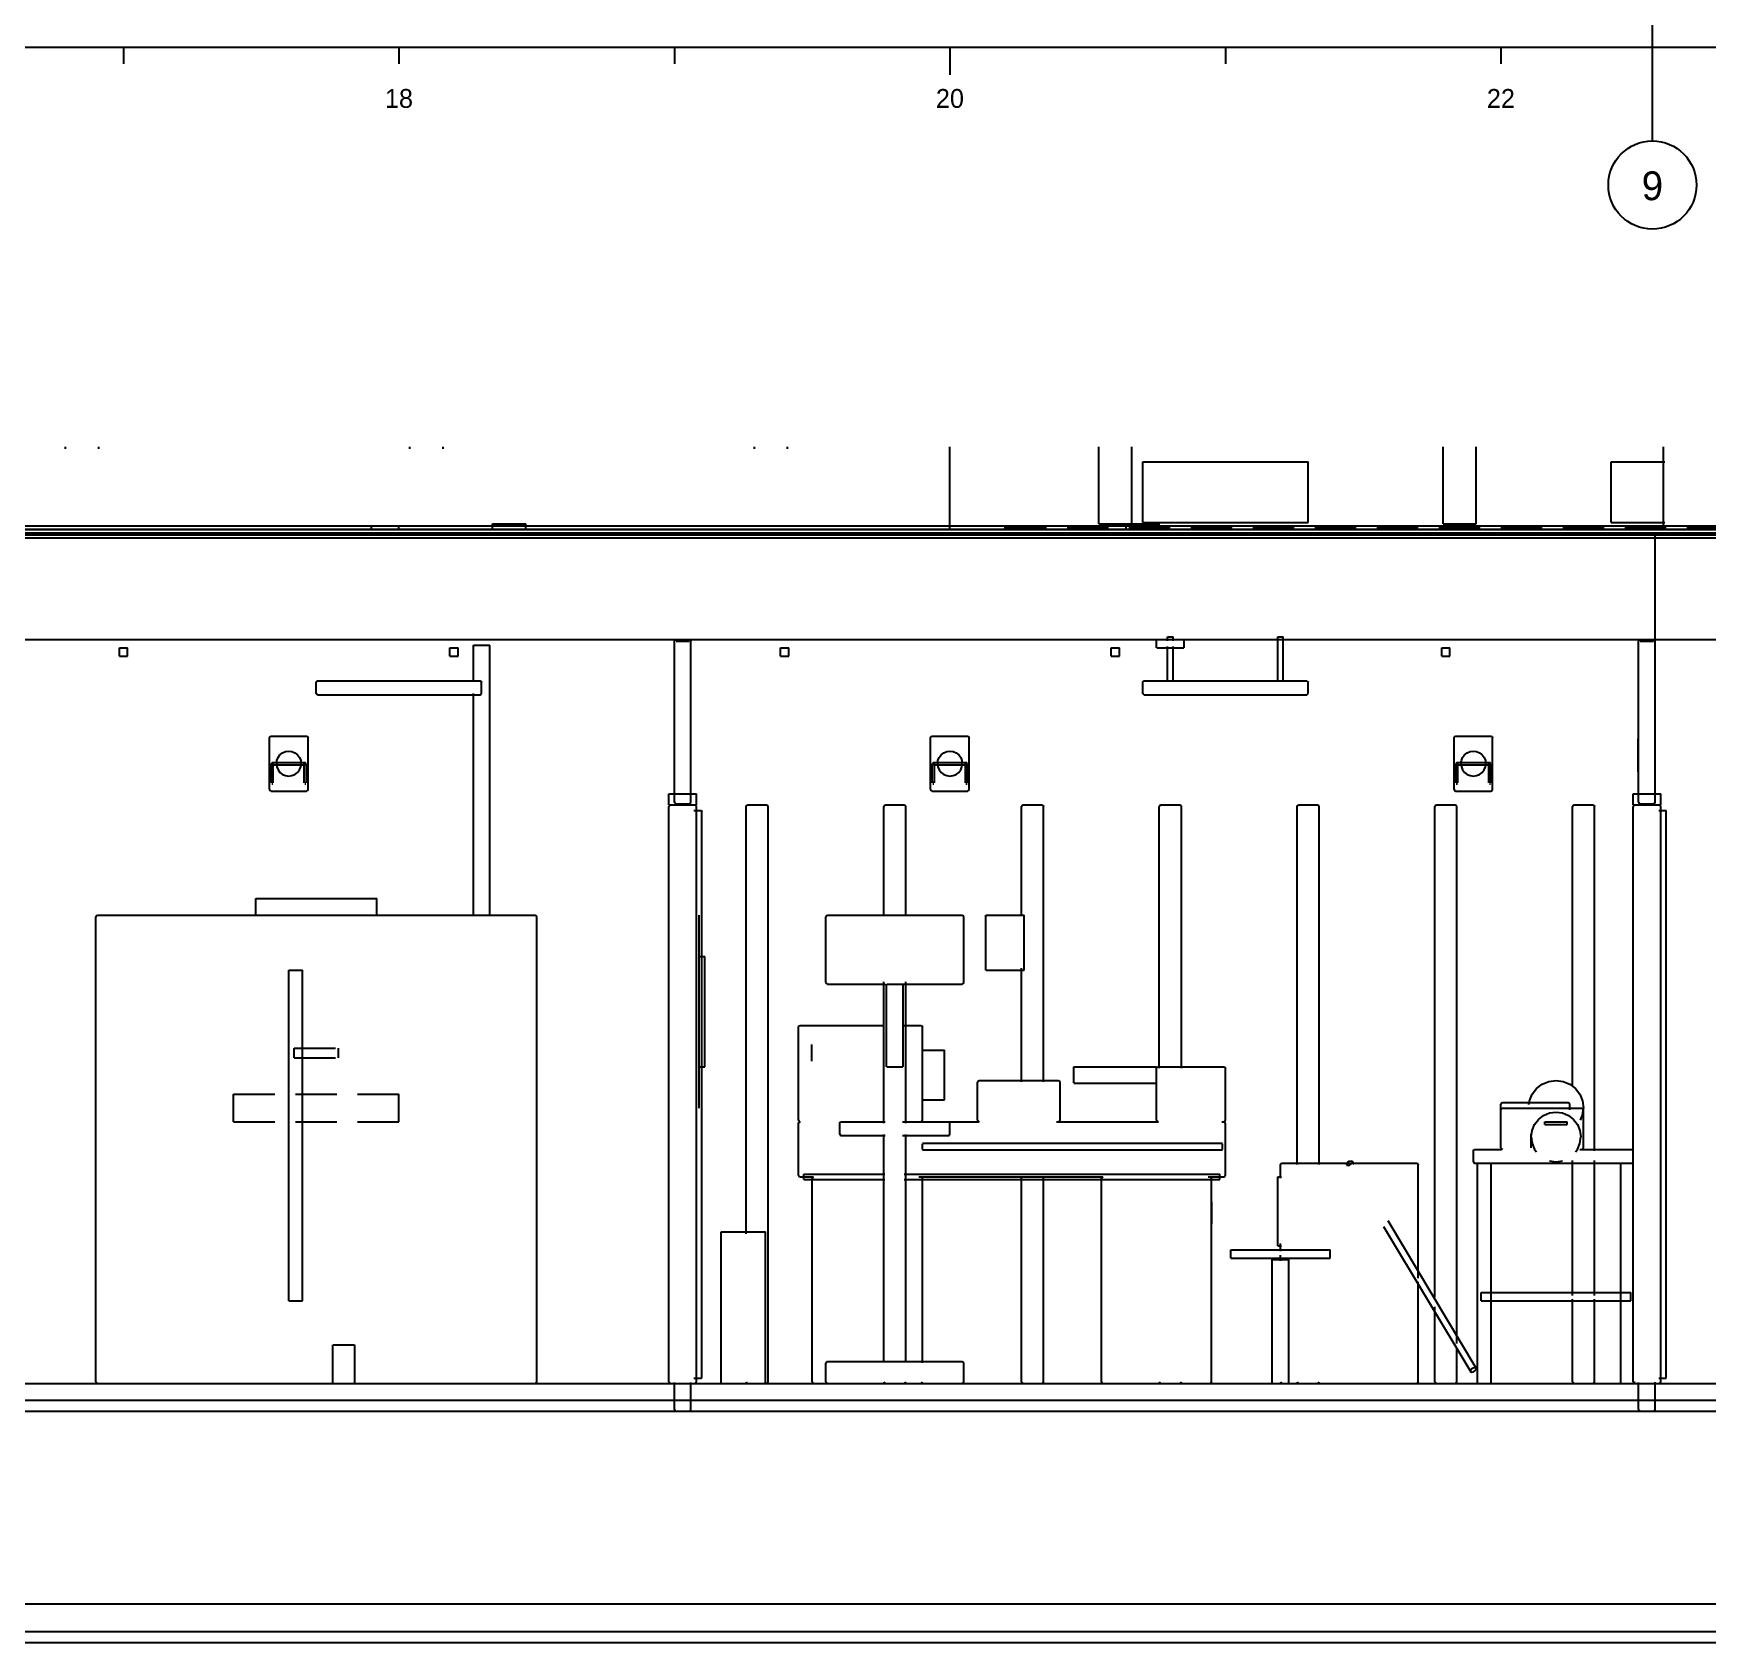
# Model space of a CAD drawing. Extents: x 5 to 836, y 5 to 589.
# Drawn here: x 366.5 to 488, y 259.2 to 376 of the extents above; entities that cross this region are included whole.
import ezdxf
from ezdxf.enums import TextEntityAlignment as Align

# ---------------------------------------------------------------- set-up
doc = ezdxf.new("R2010")
doc.units = 0
doc.linetypes.add('DASHED', pattern=[4.5, 3, -1.5])
for name, color, linetype in [('CUT', 7, 'CONTINUOUS'), ('DETAIL', 8, 'CONTINUOUS'), ('DIM', 3, 'CONTINUOUS'), ('MARKING', 4, 'DASHED'), ('MARKUP', 1, 'CONTINUOUS'), ('MARKUP-TEXT', 1, 'CONTINUOUS'), ('OUTLINE', 7, 'CONTINUOUS'), ('TEXT', 7, 'CONTINUOUS')]:
    doc.layers.add(name, color=color, linetype=linetype)

msp = doc.modelspace()

# ---------------------------------------------------------------- linework, layer by layer
at = {"layer": 'CUT'}
for p, q in [((33, 340), (723, 340)), ((203, 339.6), (554.2, 339.6)), ((286, 340.26), (633, 340.26)), ((286, 340.02), (633, 340.02)), ((313, 339.76), (554.2, 339.76)), ((313, 339.4), (554.2, 339.4)), ((484.2, 332), (484.2, 339.76)), ((203, 332), (554.2, 332)), ((413, 320.2), (413, 331.88)), ((413.02, 331.92), (413.04, 331.96)), ((413.07, 331.98), (413.12, 332)), ((414.12, 331.98), (414.16, 331.96)), ((414.18, 331.93), (414.2, 331.88)), ((414.2, 320.2), (414.2, 331.88)), ((483, 331.88), (483.03, 331.95)), ((483, 320.2), (483, 331.88)), ((483.04, 331.96), (483.1, 331.99)), ((484.08, 332), (484.15, 331.97)), ((484.16, 331.96), (484.19, 331.9)), ((484.2, 320.2), (484.2, 331.88)), ((387, 328.1), (387, 328.9)), ((387.01, 328.92), (387.03, 328.97)), ((387.05, 328.98), (387.1, 329)), ((387.1, 329), (398.9, 329)), ((398.92, 328.99), (398.97, 328.97)), ((398.98, 328.95), (399, 328.9)), ((399, 328.1), (399, 328.9)), ((387, 328.1), (387.02, 328.05)), ((387.03, 328.03), (387.08, 328.01)), ((387.1, 328), (398.9, 328)), ((398.9, 328), (398.95, 328.02)), ((398.97, 328.03), (398.99, 328.08)), ((482.96, 322.4), (482.96, 324.8)), ((412.6, 320), (412.6, 320.8)), ((412.6, 320.8), (414.6, 320.8)), ((412.6, 320), (414.6, 320)), ((413, 320.2), (413.02, 320.15)), ((413.04, 320.12), (413.08, 320.1)), ((413.12, 320.08), (414.08, 320.08)), ((414.08, 320.08), (414.13, 320.1)), ((414.16, 320.12), (414.18, 320.16)), ((414.6, 320), (414.6, 320.8)), ((482.6, 320.8), (484.6, 320.8)), ((482.6, 320), (482.6, 320.8)), ((482.6, 320), (484.6, 320)), ((483.01, 320.18), (483.04, 320.12)), ((483.05, 320.11), (483.12, 320.08)), ((483.12, 320.08), (484.08, 320.08)), ((484.1, 320.09), (484.16, 320.12)), ((484.17, 320.13), (484.2, 320.2)), ((484.6, 320), (484.6, 320.8)), ((281, 278), (553, 278)), ((484.2, 276.8), (484.2, 278)), ((281, 276.8), (553, 276.8)), ((213, 262), (533, 262)), ((213, 259.2), (533, 259.2)), ((243, 260), (543, 260))]:
    msp.add_line(p, q, dxfattribs=at)
at = {"layer": 'DETAIL'}
for p, q in [((368.8, 345.86), (368.8, 346)), ((371.2, 345.86), (371.2, 346)), ((393.8, 345.86), (393.8, 346)), ((396.2, 345.86), (396.2, 346)), ((418.8, 345.86), (418.8, 346)), ((421.2, 345.86), (421.2, 346)), ((433, 340), (433, 346)), ((443.8, 340.4), (443.8, 346)), ((446.2, 340.4), (446.2, 346)), ((468.8, 340.4), (468.8, 346)), ((471.2, 340.4), (471.2, 346)), ((447, 340.5), (447, 344.9)), ((447, 344.9), (459, 344.9)), ((459, 340.5), (459, 344.9)), ((481, 344.9), (484.91, 344.9)), ((481, 340.5), (481, 344.9)), ((399.8, 340.4), (402.2, 340.4)), ((443.8, 340.4), (448.2, 340.4)), ((447, 340.5), (459, 340.5)), ((468.8, 340.4), (471.2, 340.4)), ((481, 340.5), (484.91, 340.5)), ((161.08, 340), (722, 340)), ((203, 339.6), (554.2, 339.6)), ((286, 340.26), (633, 340.26)), ((286, 340.02), (633, 340.02)), ((391, 340.02), (391, 340.26)), ((393, 340.02), (393, 340.26)), ((437, 340.02), (437, 340.26)), ((484.2, 320.69), (484.2, 339.6)), ((161, 332), (554.2, 332)), ((413.12, 331.88), (414.08, 331.88)), ((448.8, 332.2), (449.2, 332.2)), ((448.8, 331.92), (448.8, 332.2)), ((449.2, 331.92), (449.2, 332.2)), ((456.8, 329), (456.8, 332.2)), ((456.8, 332.2), (457.2, 332.2)), ((457.2, 329), (457.2, 332.2)), ((483.12, 331.88), (484.08, 331.88)), ((372.7, 331.4), (373.3, 331.4)), ((372.7, 330.8), (372.7, 331.4)), ((372.7, 330.8), (373.3, 330.8)), ((373.3, 330.8), (373.3, 331.4)), ((396.7, 331.4), (397.3, 331.4)), ((396.7, 330.8), (396.7, 331.4)), ((396.7, 330.8), (397.3, 330.8)), ((397.3, 330.8), (397.3, 331.4)), ((398.4, 331.6), (399.6, 331.6)), ((420.7, 331.4), (421.3, 331.4)), ((420.7, 330.8), (420.7, 331.4)), ((420.7, 330.8), (421.3, 330.8)), ((421.3, 330.8), (421.3, 331.4)), ((444.7, 331.4), (445.3, 331.4)), ((444.7, 330.8), (444.7, 331.4)), ((444.7, 330.8), (445.3, 330.8)), ((445.3, 330.8), (445.3, 331.4)), ((448.03, 331.4), (449.97, 331.4)), ((448.8, 329), (448.8, 331.5)), ((449.2, 329), (449.2, 331.5)), ((468.7, 331.4), (469.3, 331.4)), ((468.7, 330.8), (468.7, 331.4)), ((468.7, 330.8), (469.3, 330.8)), ((469.3, 330.8), (469.3, 331.4)), ((448.8, 329), (449.2, 329)), ((456.8, 329), (457.2, 329)), ((384.13, 323.23), (384.22, 323.45)), ((384.22, 323.45), (384.36, 323.64)), ((384.36, 323.64), (384.55, 323.78)), ((384.55, 323.78), (384.77, 323.87)), ((384.77, 323.87), (385, 323.9)), ((385, 323.9), (385.23, 323.87)), ((385.23, 323.87), (385.45, 323.78)), ((385.45, 323.78), (385.64, 323.64)), ((385.64, 323.64), (385.78, 323.45)), ((385.78, 323.45), (385.87, 323.23)), ((432.13, 323.23), (432.22, 323.45)), ((432.22, 323.45), (432.36, 323.64)), ((432.36, 323.64), (432.55, 323.78)), ((432.55, 323.78), (432.77, 323.87)), ((432.77, 323.87), (433, 323.9)), ((433, 323.9), (433.23, 323.87)), ((433.23, 323.87), (433.45, 323.78)), ((433.45, 323.78), (433.64, 323.64)), ((433.64, 323.64), (433.78, 323.45)), ((433.78, 323.45), (433.87, 323.23)), ((470.13, 323.23), (470.22, 323.45)), ((470.22, 323.45), (470.36, 323.64)), ((470.36, 323.64), (470.55, 323.78)), ((470.55, 323.78), (470.77, 323.87)), ((470.77, 323.87), (471, 323.9)), ((471, 323.9), (471.23, 323.87)), ((471.23, 323.87), (471.45, 323.78)), ((471.45, 323.78), (471.64, 323.64)), ((471.64, 323.64), (471.78, 323.45)), ((471.78, 323.45), (471.87, 323.23)), ((383.76, 323.06), (383.8, 323.07)), ((383.76, 322.94), (383.8, 322.93)), ((383.8, 323.07), (383.84, 323.06)), ((383.8, 323), (383.8, 323.04)), ((383.8, 322.93), (383.84, 322.94)), ((384.1, 323), (384.13, 323.23)), ((384.1, 323), (384.13, 322.77)), ((384.13, 322.77), (384.22, 322.55)), ((384.22, 322.55), (384.36, 322.36)), ((384.36, 322.36), (384.55, 322.22)), ((384.55, 322.22), (384.77, 322.13)), ((384.77, 322.13), (385, 322.1)), ((385, 322.1), (385.23, 322.13)), ((385.23, 322.13), (385.45, 322.22)), ((385.45, 322.22), (385.64, 322.36)), ((385.64, 322.36), (385.78, 322.55)), ((385.78, 322.55), (385.87, 322.77)), ((385.87, 323.23), (385.9, 323)), ((385.87, 322.77), (385.9, 323)), ((386.16, 323.06), (386.2, 323.07)), ((386.16, 322.94), (386.2, 322.93)), ((386.2, 323.07), (386.24, 323.06)), ((386.2, 322.96), (386.2, 323)), ((386.2, 322.93), (386.24, 322.94)), ((431.76, 323.06), (431.8, 323.07)), ((431.76, 322.94), (431.8, 322.93)), ((431.8, 323.07), (431.84, 323.06)), ((431.8, 323), (431.8, 323.04)), ((431.8, 322.93), (431.84, 322.94)), ((432.1, 323), (432.13, 323.23)), ((432.1, 323), (432.13, 322.77)), ((432.13, 322.77), (432.22, 322.55)), ((432.22, 322.55), (432.36, 322.36)), ((432.36, 322.36), (432.55, 322.22)), ((432.55, 322.22), (432.77, 322.13)), ((432.77, 322.13), (433, 322.1)), ((433, 322.1), (433.23, 322.13)), ((433.23, 322.13), (433.45, 322.22)), ((433.45, 322.22), (433.64, 322.36)), ((433.64, 322.36), (433.78, 322.55)), ((433.78, 322.55), (433.87, 322.77)), ((433.87, 323.23), (433.9, 323)), ((433.87, 322.77), (433.9, 323)), ((434.16, 323.06), (434.2, 323.07)), ((434.16, 322.94), (434.2, 322.93)), ((434.2, 323.07), (434.24, 323.06)), ((434.2, 322.96), (434.2, 323)), ((434.2, 322.93), (434.24, 322.94)), ((469.76, 323.06), (469.8, 323.07)), ((469.76, 322.94), (469.8, 322.93)), ((469.8, 323.07), (469.84, 323.06)), ((469.8, 323), (469.8, 323.04)), ((469.8, 322.93), (469.84, 322.94)), ((470.1, 323), (470.13, 323.23)), ((470.1, 323), (470.13, 322.77)), ((470.13, 322.77), (470.22, 322.55)), ((470.22, 322.55), (470.36, 322.36)), ((470.36, 322.36), (470.55, 322.22)), ((470.55, 322.22), (470.77, 322.13)), ((470.77, 322.13), (471, 322.1)), ((471, 322.1), (471.23, 322.13)), ((471.23, 322.13), (471.45, 322.22)), ((471.45, 322.22), (471.64, 322.36)), ((471.64, 322.36), (471.78, 322.55)), ((471.78, 322.55), (471.87, 322.77)), ((471.87, 323.23), (471.9, 323)), ((471.87, 322.77), (471.9, 323)), ((472.16, 323.06), (472.2, 323.07)), ((472.16, 322.94), (472.2, 322.93)), ((472.2, 323.07), (472.24, 323.06)), ((472.2, 322.96), (472.2, 323)), ((472.2, 322.93), (472.24, 322.94)), ((383.76, 321.66), (383.8, 321.67)), ((383.76, 321.54), (383.8, 321.53)), ((383.8, 321.67), (383.84, 321.66)), ((383.8, 321.53), (383.84, 321.54)), ((386.16, 321.66), (386.2, 321.67)), ((386.16, 321.54), (386.2, 321.53)), ((386.2, 321.67), (386.24, 321.66)), ((386.2, 321.53), (386.24, 321.54)), ((431.76, 321.66), (431.8, 321.67)), ((431.76, 321.54), (431.8, 321.53)), ((431.8, 321.67), (431.84, 321.66)), ((431.8, 321.53), (431.84, 321.54)), ((434.16, 321.66), (434.2, 321.67)), ((434.16, 321.54), (434.2, 321.53)), ((434.2, 321.67), (434.24, 321.66)), ((434.2, 321.53), (434.24, 321.54)), ((469.76, 321.66), (469.8, 321.67)), ((469.76, 321.54), (469.8, 321.53)), ((469.8, 321.67), (469.84, 321.66)), ((469.8, 321.53), (469.84, 321.54)), ((472.16, 321.66), (472.2, 321.67)), ((472.16, 321.54), (472.2, 321.53)), ((472.2, 321.67), (472.24, 321.66)), ((472.2, 321.53), (472.24, 321.54)), ((412.6, 320), (412.6, 320.8)), ((412.6, 320.8), (413.13, 320.8)), ((412.6, 320), (413.13, 320)), ((414.07, 320.8), (414.6, 320.8)), ((414.07, 320), (414.6, 320)), ((414.6, 320), (414.6, 320.8)), ((482.6, 320.8), (483.13, 320.8)), ((482.6, 320), (482.6, 320.8)), ((482.6, 320), (483.13, 320)), ((484.07, 320.8), (484.6, 320.8)), ((484.07, 320), (484.6, 320)), ((484.6, 320), (484.6, 320.8)), ((484.47, 319.6), (485, 319.6)), ((485, 278.4), (485, 319.6)), ((382.6, 313.2), (391.4, 313.2)), ((382.6, 312), (391.4, 312)), ((398.4, 312), (399.6, 312)), ((414.8, 298), (414.8, 312)), ((435.6, 312), (438.4, 312)), ((414.8, 309), (415.2, 309)), ((415.2, 301), (415.2, 309)), ((385, 308), (386, 308)), ((385, 284), (385, 308)), ((386, 284), (386, 308)), ((435.6, 308), (438.4, 308)), ((428.42, 307), (429.58, 307)), ((431, 298.6), (431, 302.2)), ((432.6, 298.6), (432.6, 302.2)), ((414.8, 301), (415.2, 301)), ((428.42, 301), (429.58, 301)), ((442, 299.82), (442, 300.98)), ((448, 299.82), (448, 300.98)), ((475.07, 298.52), (475.27, 299)), ((475.27, 299), (475.59, 299.41)), ((475.59, 299.41), (476, 299.73)), ((476, 299.73), (476.48, 299.93)), ((476.48, 299.93), (477, 300)), ((477, 300), (477.52, 299.93)), ((477.52, 299.93), (478, 299.73)), ((478, 299.73), (478.41, 299.41)), ((478.41, 299.41), (478.73, 299)), ((478.73, 299), (478.93, 298.52)), ((475.03, 298.26), (475.07, 298.52)), ((478.93, 298.52), (479, 298)), ((478.93, 297.48), (479, 298)), ((475.26, 296.37), (475.44, 296.8)), ((475.44, 296.8), (475.73, 297.17)), ((475.73, 297.17), (476.1, 297.46)), ((476.1, 297.46), (476.53, 297.64)), ((476.2, 297), (477.8, 297)), ((476.2, 296.8), (476.2, 297)), ((476.2, 296.8), (477.8, 296.8)), ((476.53, 297.64), (477, 297.7)), ((477, 297.7), (477.47, 297.64)), ((477.47, 297.64), (477.9, 297.46)), ((477.8, 296.8), (477.8, 297)), ((477.9, 297.46), (478.27, 297.17)), ((478.27, 297.17), (478.56, 296.8)), ((478.56, 296.8), (478.74, 296.37)), ((478.78, 297.12), (478.93, 297.48)), ((431, 294.99), (431, 295.41)), ((452.8, 294.99), (452.8, 295.41)), ((475.2, 295.9), (475.26, 296.37)), ((475.2, 295.9), (475.26, 295.43)), ((475.26, 295.43), (475.44, 295)), ((478.56, 295), (478.74, 295.43)), ((478.74, 296.37), (478.8, 295.9)), ((478.74, 295.43), (478.8, 295.9)), ((461.89, 294.08), (461.99, 294.15)), ((461.99, 294.15), (462.1, 294.17)), ((462.1, 294.17), (462.19, 294.15)), ((462.19, 294.15), (462.22, 294.08)), ((475.44, 295), (475.58, 294.81)), ((476.53, 294.16), (477, 294.1)), ((477, 294.1), (477.47, 294.16)), ((478.42, 294.81), (478.56, 295)), ((422.4, 293.2), (428.27, 293.2)), ((422.4, 292.8), (422.4, 293.2)), ((429.67, 293.2), (452.6, 293.2)), ((452.6, 292.8), (452.6, 293.2)), ((456.8, 293), (457.07, 293)), ((456.8, 288), (456.8, 293)), ((461.78, 293.92), (461.81, 294)), ((461.78, 293.92), (461.81, 293.85)), ((461.81, 294), (461.89, 294.08)), ((461.81, 293.85), (461.9, 293.83)), ((461.9, 293.83), (462.01, 293.85)), ((462.01, 293.85), (462.11, 293.92)), ((462.11, 293.92), (462.19, 294)), ((462.19, 294), (462.22, 294.08)), ((471.3, 294), (472.3, 294)), ((481.7, 294), (482.63, 294)), ((422.4, 292.8), (428.27, 292.8)), ((429.67, 292.8), (452.6, 292.8)), ((416.4, 289), (419.6, 289)), ((453.4, 287.7), (460.6, 287.7)), ((453.4, 287.1), (460.6, 287.1)), ((456.4, 287), (457.6, 287)), ((456.8, 288), (457.07, 288)), ((471.56, 284.6), (482.44, 284.6)), ((471.56, 284), (471.56, 284.6)), ((482.44, 284), (482.44, 284.6)), ((385, 284), (386, 284)), ((471.56, 284), (482.44, 284)), ((388.23, 280.8), (389.77, 280.8)), ((428.2, 279.6), (429.8, 279.6)), ((470.78, 278.92), (470.81, 279)), ((470.78, 278.92), (470.81, 278.85)), ((470.81, 279), (470.89, 279.08)), ((470.81, 278.85), (470.9, 278.83)), ((470.89, 279.08), (470.99, 279.15)), ((470.9, 278.83), (471.01, 278.85)), ((470.99, 279.15), (471.1, 279.17)), ((471.01, 278.85), (471.11, 278.92)), ((471.1, 279.17), (471.19, 279.15)), ((471.11, 278.92), (471.19, 279)), ((471.19, 279.15), (471.22, 279.08)), ((471.19, 279), (471.22, 279.08)), ((484.47, 278.4), (485, 278.4)), ((313.98, 278), (413.09, 278)), ((414.07, 278), (483.08, 278)), ((484.06, 278), (553, 278)), ((484.2, 276), (484.2, 278.09)), ((211.96, 276), (554.2, 276)), ((313.98, 276.8), (413.09, 276.8)), ((414.07, 276.8), (483.08, 276.8)), ((484.06, 276.8), (553, 276.8)), ((213, 262), (533, 262)), ((213, 259.2), (533, 259.2))]:
    msp.add_line(p, q, dxfattribs=at)
at = {"layer": 'DIM'}
for p, q in [((25, 375), (741, 375)), ((373, 375), (373, 373.8)), ((393, 375), (393, 373.8)), ((413, 375), (413, 373.8)), ((433, 375), (433, 373)), ((453, 375), (453, 373.8)), ((473, 375), (473, 373.8))]:
    msp.add_line(p, q, dxfattribs=at)
at = {"layer": 'MARKING'}
for p, q in [((313, 339.76), (554.2, 339.76)), ((313, 339.4), (554.2, 339.4)), ((437, 340.16), (633, 340.16)), ((484.2, 339.4), (484.2, 339.76)), ((385.4, 301.65), (385.4, 302.35)), ((385.4, 302.35), (388.6, 302.35)), ((385.4, 301.65), (388.6, 301.65)), ((388.6, 301.65), (388.6, 302.35)), ((381, 297), (381, 299)), ((381, 299), (393, 299)), ((393, 297), (393, 299)), ((381, 297), (393, 297)), ((475.2, 295.1), (475.2, 296.1)), ((388.7, 280.82), (389.3, 280.82))]:
    msp.add_line(p, q, dxfattribs=at)
at = {"layer": 'MARKUP'}
msp.add_line((484, 368.2), (484, 469.6), dxfattribs=at)
msp.add_circle((484, 365), 3.2, dxfattribs=at)
at = {"layer": 'OUTLINE'}
for p, q in [((484.8, 340), (484.8, 346)), ((399.8, 340), (399.8, 340.4)), ((402.2, 340), (402.2, 340.4)), ((445.8, 340), (445.8, 340.4)), ((448.2, 340), (448.2, 340.4)), ((413, 331.88), (413.04, 331.96)), ((413, 320.2), (413, 331.88)), ((413.04, 331.96), (413.12, 332)), ((413.12, 332), (414.08, 332)), ((414.08, 332), (414.16, 331.96)), ((414.16, 331.96), (414.2, 331.88)), ((414.2, 320.2), (414.2, 331.88)), ((448, 331.4), (448, 332)), ((450, 331.4), (450, 332)), ((483, 331.88), (483.04, 331.96)), ((483, 320.2), (483, 331.88)), ((483.03, 331.96), (483.12, 332)), ((483.12, 332), (484.08, 332)), ((484.08, 332), (484.16, 331.96)), ((484.16, 331.96), (484.2, 331.88)), ((484.2, 320.2), (484.2, 331.88)), ((398.4, 328.94), (398.4, 331.6)), ((399.6, 312), (399.6, 331.6)), ((387, 328.9), (387.03, 328.97)), ((387, 328.1), (387, 328.9)), ((387.03, 328.97), (387.1, 329)), ((387.1, 329), (398.9, 329)), ((398.9, 329), (398.97, 328.97)), ((398.97, 328.97), (399, 328.9)), ((399, 328.1), (399, 328.9)), ((447, 328.9), (447.03, 328.97)), ((447, 328.1), (447, 328.9)), ((447.03, 328.97), (447.1, 329)), ((447.1, 329), (458.9, 329)), ((458.9, 329), (458.97, 328.97)), ((458.98, 328.97), (459.01, 328.9)), ((459, 328.1), (459, 328.9)), ((387, 328.1), (387.03, 328.03)), ((387.03, 328.03), (387.1, 328)), ((387.1, 328), (398.9, 328)), ((398.4, 312), (398.4, 328.1)), ((398.9, 328), (398.97, 328.03)), ((398.97, 328.03), (399, 328.1)), ((447, 328.1), (447.03, 328.03)), ((447.03, 328.03), (447.1, 328)), ((447.1, 328), (458.9, 328)), ((458.9, 328), (458.97, 328.03)), ((458.97, 328.03), (459, 328.1)), ((383.6, 324.88), (383.64, 324.96)), ((383.6, 321.12), (383.6, 324.88)), ((383.64, 324.96), (383.72, 325)), ((383.72, 325), (386.28, 325)), ((386.28, 325), (386.36, 324.96)), ((386.36, 324.96), (386.4, 324.88)), ((386.4, 321.12), (386.4, 324.88)), ((431.6, 324.88), (431.64, 324.96)), ((431.6, 321.12), (431.6, 324.88)), ((431.64, 324.96), (431.72, 325)), ((431.72, 325), (434.28, 325)), ((434.28, 325), (434.36, 324.96)), ((434.36, 324.96), (434.4, 324.88)), ((434.4, 321.12), (434.4, 324.88)), ((469.6, 324.88), (469.64, 324.96)), ((469.6, 321.12), (469.6, 324.88)), ((469.64, 324.96), (469.72, 325)), ((469.72, 325), (472.28, 325)), ((472.28, 325), (472.36, 324.96)), ((472.36, 324.96), (472.4, 324.88)), ((472.4, 321.12), (472.4, 324.88)), ((482.96, 322.4), (482.96, 324.8)), ((383.72, 321.6), (383.72, 323)), ((383.8, 323.08), (386.2, 323.08)), ((383.8, 322.92), (386.2, 322.92)), ((383.88, 321.6), (383.88, 323)), ((386.12, 321.6), (386.12, 323)), ((386.28, 321.6), (386.28, 323)), ((431.72, 321.6), (431.72, 323)), ((431.8, 323.08), (434.2, 323.08)), ((431.8, 322.92), (434.2, 322.92)), ((431.88, 321.6), (431.88, 323)), ((434.12, 321.6), (434.12, 323)), ((434.28, 321.6), (434.28, 323)), ((469.72, 321.6), (469.72, 323)), ((469.8, 323.08), (472.2, 323.08)), ((469.8, 322.92), (472.2, 322.92)), ((469.88, 321.6), (469.88, 323)), ((472.12, 321.6), (472.12, 323)), ((472.28, 321.6), (472.28, 323)), ((383.6, 321.12), (383.64, 321.04)), ((383.64, 321.04), (383.72, 321)), ((383.72, 321), (386.28, 321)), ((386.28, 321), (386.36, 321.04)), ((386.36, 321.04), (386.4, 321.12)), ((431.6, 321.12), (431.64, 321.04)), ((431.64, 321.04), (431.72, 321)), ((431.72, 321), (434.28, 321)), ((434.28, 321), (434.36, 321.04)), ((434.36, 321.04), (434.4, 321.12)), ((469.6, 321.12), (469.64, 321.04)), ((469.64, 321.04), (469.72, 321)), ((469.72, 321), (472.28, 321)), ((472.28, 321), (472.36, 321.04)), ((472.36, 321.04), (472.4, 321.12)), ((412.6, 319.88), (412.64, 319.96)), ((412.6, 278.12), (412.6, 319.88)), ((412.64, 319.96), (412.72, 320)), ((412.72, 320), (413.13, 320)), ((413, 320.2), (413.04, 320.12)), ((413.04, 320.12), (413.12, 320.08)), ((413.12, 320.08), (414.08, 320.08)), ((414.07, 320), (414.48, 320)), ((414.08, 320.08), (414.16, 320.12)), ((414.16, 320.12), (414.2, 320.2)), ((414.48, 320), (414.56, 319.96)), ((414.56, 319.96), (414.6, 319.88)), ((414.6, 278.12), (414.6, 319.88)), ((418.2, 319.88), (418.24, 319.96)), ((418.2, 288.87), (418.2, 319.88)), ((418.24, 319.96), (418.32, 320)), ((418.32, 320), (419.68, 320)), ((419.68, 320), (419.76, 319.96)), ((419.76, 319.96), (419.8, 319.88)), ((419.8, 278.12), (419.8, 319.88)), ((428.2, 319.88), (428.24, 319.96)), ((428.2, 311.92), (428.2, 319.88)), ((428.24, 319.96), (428.32, 320)), ((428.32, 320), (429.68, 320)), ((429.68, 320), (429.76, 319.96)), ((429.76, 319.96), (429.8, 319.88)), ((429.8, 311.92), (429.8, 319.88)), ((438.2, 319.88), (438.24, 319.96)), ((438.2, 311.92), (438.2, 319.88)), ((438.24, 319.96), (438.32, 320)), ((438.32, 320), (439.68, 320)), ((439.68, 320), (439.76, 319.96)), ((439.76, 319.96), (439.8, 319.88)), ((439.8, 299.91), (439.8, 319.88)), ((448.2, 319.88), (448.24, 319.96)), ((448.2, 300.89), (448.2, 319.88)), ((448.24, 319.96), (448.32, 320)), ((448.32, 320), (449.68, 320)), ((449.68, 320), (449.76, 319.96)), ((449.76, 319.96), (449.8, 319.88)), ((449.8, 300.89), (449.8, 319.88)), ((458.2, 319.88), (458.24, 319.96)), ((458.2, 293.9), (458.2, 319.88)), ((458.24, 319.96), (458.32, 320)), ((458.32, 320), (459.68, 320)), ((459.68, 320), (459.76, 319.96)), ((459.76, 319.96), (459.8, 319.88)), ((459.8, 293.9), (459.8, 319.88)), ((468.2, 319.88), (468.24, 319.96)), ((468.2, 284.27), (468.2, 319.88)), ((468.24, 319.96), (468.32, 320)), ((468.32, 320), (469.68, 320)), ((469.68, 320), (469.76, 319.96)), ((469.76, 319.96), (469.8, 319.88)), ((469.8, 280.91), (469.8, 319.88)), ((478.2, 319.88), (478.24, 319.96)), ((478.2, 299.63), (478.2, 319.88)), ((478.24, 319.96), (478.32, 320)), ((478.32, 320), (479.68, 320)), ((479.68, 320), (479.76, 319.96)), ((479.76, 319.96), (479.8, 319.88)), ((479.8, 294.88), (479.8, 319.88)), ((482.6, 319.88), (482.64, 319.96)), ((482.6, 278.12), (482.6, 319.88)), ((482.64, 319.96), (482.72, 320)), ((482.72, 320), (483.13, 320)), ((483, 320.2), (483.04, 320.12)), ((483.04, 320.12), (483.12, 320.08)), ((483.12, 320.08), (484.08, 320.08)), ((484.07, 320), (484.48, 320)), ((484.08, 320.08), (484.16, 320.12)), ((484.16, 320.12), (484.2, 320.2)), ((484.48, 320), (484.56, 319.96)), ((484.56, 319.96), (484.6, 319.88)), ((484.6, 278.12), (484.6, 319.88)), ((414.41, 319.6), (414.92, 319.6)), ((414.92, 319.6), (414.98, 319.58)), ((414.98, 319.58), (415, 319.52)), ((415, 278.48), (415, 319.52)), ((382.6, 312), (382.6, 313.2)), ((391.4, 312), (391.4, 313.2)), ((371, 311.88), (371.04, 311.96)), ((371, 278.12), (371, 311.88)), ((371.04, 311.96), (371.12, 312)), ((371.12, 312), (382.73, 312)), ((391.27, 312), (398.4, 312)), ((399.38, 312), (402.88, 312)), ((402.88, 312), (402.96, 311.96)), ((402.96, 311.96), (403, 311.88)), ((403, 278.12), (403, 311.88)), ((424, 311.88), (424.04, 311.96)), ((424, 307.12), (424, 311.88)), ((424.04, 311.96), (424.12, 312)), ((424.12, 312), (433.88, 312)), ((433.88, 312), (433.96, 311.96)), ((433.96, 311.96), (434, 311.88)), ((434, 307.12), (434, 311.88)), ((435.6, 308), (435.6, 312)), ((438.4, 308), (438.4, 312)), ((438.2, 299.91), (438.2, 308.15)), ((424, 307.12), (424.04, 307.04)), ((424.04, 307.04), (424.12, 307)), ((424.12, 307), (428.3, 307)), ((428.2, 296.9), (428.2, 307.17)), ((428.4, 301), (428.4, 307)), ((429.56, 307), (433.88, 307)), ((429.6, 301), (429.6, 307)), ((429.8, 296.9), (429.8, 307.17)), ((433.88, 307), (433.96, 307.04)), ((433.96, 307.04), (434, 307.12)), ((422, 303.88), (422.04, 303.96)), ((422, 297.12), (422, 303.88)), ((422.04, 303.96), (422.12, 304)), ((422.12, 304), (428.24, 304)), ((429.63, 304), (430.88, 304)), ((430.88, 304), (430.96, 303.96)), ((430.96, 303.96), (431, 303.88)), ((431, 302.09), (431, 303.88)), ((422.98, 301.4), (422.98, 302.6)), ((431, 302.2), (432.6, 302.2)), ((442, 301), (448, 301)), ((448, 300.88), (448.04, 300.96)), ((448.04, 300.96), (448.12, 301)), ((448.12, 301), (452.88, 301)), ((452.88, 301), (452.96, 300.96)), ((452.96, 300.96), (453, 300.88)), ((453, 297.12), (453, 300.88)), ((435, 299.88), (435.04, 299.96)), ((435, 297.12), (435, 299.88)), ((435.04, 299.96), (435.12, 300)), ((435.12, 300), (440.88, 300)), ((440.88, 300), (440.96, 299.96)), ((440.96, 299.96), (441, 299.88)), ((441, 297.12), (441, 299.88)), ((442, 299.8), (448, 299.8)), ((448, 297.12), (448, 299.91)), ((431, 297.12), (431, 298.78)), ((431, 298.6), (432.6, 298.6)), ((473, 298.28), (473.04, 298.36)), ((473, 295.12), (473, 298.28)), ((473, 297.88), (473.04, 297.96)), ((473.04, 298.36), (473.12, 298.4)), ((473.04, 297.96), (473.12, 298)), ((473.12, 298.4), (477.88, 298.4)), ((473.12, 298), (478.88, 298)), ((477.88, 298.4), (477.96, 298.36)), ((477.96, 298.36), (478, 298.28)), ((478, 297.87), (478, 298.28)), ((478.88, 298), (478.96, 297.96)), ((478.96, 297.96), (479, 297.88)), ((479, 295.12), (479, 297.88)), ((422, 297.12), (422.04, 297.04)), ((422, 296.88), (422.04, 296.96)), ((422, 293.12), (422, 296.88)), ((422.04, 297.04), (422.12, 297)), ((422.04, 296.96), (422.12, 297)), ((425, 296.9), (425.03, 296.97)), ((425, 296.1), (425, 296.9)), ((425.03, 296.97), (425.1, 297)), ((425.1, 297), (428.3, 297)), ((429.56, 297), (435.12, 297)), ((430.88, 297), (430.96, 297.04)), ((430.96, 297.04), (431, 297.12)), ((432.9, 297), (432.97, 296.97)), ((432.97, 296.97), (433, 296.9)), ((433, 296.1), (433, 296.9)), ((435, 297.12), (435.04, 297.04)), ((435.04, 297.04), (435.12, 297)), ((440.74, 297), (448.13, 297)), ((440.88, 297), (440.96, 297.04)), ((440.96, 297.04), (441, 297.12)), ((448, 297.12), (448.04, 297.04)), ((448.04, 297.04), (448.12, 297)), ((452.74, 297), (452.88, 297)), ((452.88, 297), (452.96, 297.04)), ((452.88, 297), (452.96, 296.96)), ((452.96, 297.04), (453, 297.12)), ((452.96, 296.96), (453, 296.88)), ((453, 293.12), (453, 296.88)), ((425, 296.1), (425.03, 296.03)), ((425.03, 296.03), (425.1, 296)), ((425.1, 296), (428.3, 296)), ((428.2, 279.6), (428.2, 296.07)), ((429.56, 296), (432.9, 296)), ((429.8, 279.6), (429.8, 296.07)), ((431, 295.44), (452.8, 295.44)), ((432.9, 296), (432.97, 296.03)), ((432.97, 296.03), (433, 296.1)), ((431, 294.96), (452.8, 294.96)), ((462.19, 294.15), (462.33, 293.91)), ((471, 294.9), (471.03, 294.97)), ((471, 294.1), (471, 294.9)), ((471.03, 294.97), (471.1, 295)), ((471.1, 295), (473.04, 295)), ((473, 295.12), (473.04, 295.04)), ((473, 295.12), (473.04, 295.04)), ((473.04, 295.04), (473.12, 295)), ((473.04, 295.04), (473.12, 295)), ((478.2, 284.4), (478.2, 294.18)), ((478.74, 295), (482.62, 295)), ((478.88, 295), (478.96, 295.04)), ((478.96, 295.04), (479, 295.12)), ((479.8, 284.4), (479.8, 294.18)), ((422, 293.12), (422.04, 293.04)), ((422.04, 293.04), (422.12, 293)), ((422.12, 293), (423.1, 293)), ((423, 292.88), (423.04, 292.96)), ((423.04, 292.96), (423.12, 293)), ((430.74, 293), (444.07, 293)), ((430.88, 293), (430.96, 292.96)), ((430.95, 292.97), (430.98, 292.88)), ((438.2, 278.12), (438.2, 292.92)), ((439.8, 278.12), (439.8, 292.92)), ((444, 292.88), (444.04, 292.96)), ((444.04, 292.96), (444.12, 293)), ((451.74, 293), (452.88, 293)), ((451.88, 293), (451.96, 292.96)), ((451.96, 292.96), (452, 292.88)), ((452.88, 293), (452.96, 293.04)), ((452.96, 293.04), (453, 293.12)), ((457, 293.88), (457.04, 293.96)), ((457, 292.9), (457, 293.88)), ((457.04, 293.96), (457.12, 294)), ((457.12, 294), (466.88, 294)), ((466.88, 294), (466.96, 293.96)), ((466.96, 293.96), (467, 293.88)), ((467, 285.65), (467, 293.88)), ((471, 294.1), (471.03, 294.03)), ((471.03, 294.03), (471.1, 294)), ((471.1, 294), (471.52, 294)), ((471.3, 278), (471.3, 294)), ((472.21, 294), (481.93, 294)), ((472.3, 278), (472.3, 294)), ((481.7, 278), (481.7, 294)), ((423, 278.12), (423, 292.88)), ((431, 279.51), (431, 292.88)), ((444, 278.12), (444, 292.88)), ((452, 278.12), (452, 292.88)), ((452.02, 289.6), (452.02, 291.2)), ((464.48, 289.41), (470.81, 278.85)), ((464.78, 289.83), (471.19, 279.15)), ((416.4, 278), (416.4, 289)), ((419.6, 278), (419.6, 289)), ((457, 287.6), (457, 288.16)), ((453.4, 287.1), (453.4, 287.7)), ((456.4, 278), (456.4, 287)), ((457, 286.91), (457, 287.32)), ((457.6, 278), (457.6, 287)), ((460.6, 287.1), (460.6, 287.7)), ((467, 278.12), (467, 285.37)), ((468.2, 278.12), (468.2, 283.57)), ((478.2, 278.12), (478.2, 284.13)), ((479.8, 278.12), (479.8, 284.13)), ((388.2, 278), (388.2, 280.8)), ((389.8, 278), (389.8, 280.8)), ((424, 279.48), (424.04, 279.56)), ((424.04, 279.56), (424.12, 279.6)), ((424.12, 279.6), (428.3, 279.6)), ((429.56, 279.6), (433.88, 279.6)), ((433.88, 279.6), (433.96, 279.56)), ((433.96, 279.56), (434, 279.48)), ((469.8, 278.12), (469.8, 280.49)), ((414.41, 278.4), (414.92, 278.4)), ((414.92, 278.4), (414.98, 278.42)), ((414.98, 278.42), (415, 278.48)), ((424, 278.12), (424, 279.48)), ((434, 278.12), (434, 279.48)), ((371, 278.12), (371.04, 278.04)), ((371.04, 278.04), (371.12, 278)), ((371.12, 278), (402.88, 278)), ((402.88, 278), (402.96, 278.04)), ((402.96, 278.04), (403, 278.12)), ((412.6, 278.12), (412.64, 278.04)), ((412.64, 278.04), (412.72, 278)), ((412.72, 278), (413.13, 278)), ((413, 276.12), (413, 278.08)), ((414.07, 278), (414.48, 278)), ((414.2, 276.12), (414.2, 278.08)), ((414.48, 278), (414.56, 278.04)), ((414.56, 278.04), (414.6, 278.12)), ((418.2, 278.12), (418.24, 278.04)), ((418.24, 278.04), (418.32, 278)), ((418.32, 278), (419.68, 278)), ((419.68, 278), (419.76, 278.04)), ((419.76, 278.04), (419.8, 278.12)), ((423, 278.12), (423.04, 278.04)), ((423.04, 278.04), (423.12, 278)), ((423.12, 278), (433.88, 278)), ((424, 278.12), (424.04, 278.04)), ((424.04, 278.04), (424.12, 278)), ((428.2, 278.12), (428.24, 278.04)), ((428.24, 278.04), (428.32, 278)), ((429.68, 278), (429.76, 278.04)), ((429.76, 278.04), (429.8, 278.12)), ((430.88, 278), (430.96, 278.04)), ((430.96, 278.04), (431, 278.12)), ((433.88, 278), (433.96, 278.04)), ((433.96, 278.04), (434, 278.12)), ((438.2, 278.12), (438.24, 278.04)), ((438.24, 278.04), (438.32, 278)), ((438.32, 278), (439.68, 278)), ((439.68, 278), (439.76, 278.04)), ((439.76, 278.04), (439.8, 278.12)), ((444, 278.12), (444.04, 278.04)), ((444.04, 278.04), (444.12, 278)), ((444.12, 278), (451.88, 278)), ((448.2, 278.12), (448.24, 278.04)), ((448.24, 278.04), (448.32, 278)), ((449.68, 278), (449.76, 278.04)), ((449.76, 278.04), (449.8, 278.12)), ((451.88, 278), (451.96, 278.04)), ((451.96, 278.04), (452, 278.12)), ((457, 278.12), (457.04, 278.04)), ((457.04, 278.04), (457.12, 278)), ((457.12, 278), (466.88, 278)), ((458.2, 278.12), (458.24, 278.04)), ((458.24, 278.04), (458.32, 278)), ((459.68, 278), (459.76, 278.04)), ((459.76, 278.04), (459.8, 278.12)), ((466.88, 278), (466.96, 278.04)), ((466.96, 278.04), (467, 278.12)), ((468.2, 278.12), (468.24, 278.04)), ((468.24, 278.04), (468.32, 278)), ((468.32, 278), (469.68, 278)), ((469.68, 278), (469.76, 278.04)), ((469.76, 278.04), (469.8, 278.12)), ((478.2, 278.12), (478.24, 278.04)), ((478.24, 278.04), (478.32, 278)), ((478.32, 278), (479.68, 278)), ((479.68, 278), (479.76, 278.04)), ((479.76, 278.04), (479.8, 278.12)), ((482.6, 278.12), (482.64, 278.04)), ((482.64, 278.04), (482.72, 278)), ((482.7, 278), (482.7, 278.14)), ((482.72, 278), (483.13, 278)), ((483, 276.12), (483, 278.08)), ((484.07, 278), (484.48, 278)), ((484.2, 276.12), (484.2, 278.08)), ((484.48, 278), (484.56, 278.04)), ((484.56, 278.04), (484.6, 278.12)), ((413, 276.12), (413.04, 276.04)), ((413.04, 276.04), (413.12, 276)), ((413.12, 276), (414.08, 276)), ((414.08, 276), (414.16, 276.04)), ((414.16, 276.04), (414.2, 276.12)), ((483, 276.12), (483.04, 276.04)), ((483.04, 276.04), (483.12, 276)), ((483.12, 276), (484.08, 276)), ((484.08, 276), (484.16, 276.04)), ((484.16, 276.04), (484.2, 276.12))]:
    msp.add_line(p, q, dxfattribs=at)

# ---------------------------------------------------------------- texts
at = {"layer": 'MARKUP-TEXT'}
msp.add_text('9', height=2.09, dxfattribs=at).set_placement((484, 363.9), align=Align.CENTER)
at = {"layer": 'TEXT'}
for s, p in [('18', (393, 370.6)), ('20', (433, 370.6)), ('22', (473, 370.6))]:
    msp.add_text(s, height=1.37, dxfattribs=at).set_placement(p, align=Align.CENTER)

doc.saveas('drawing.dxf')
